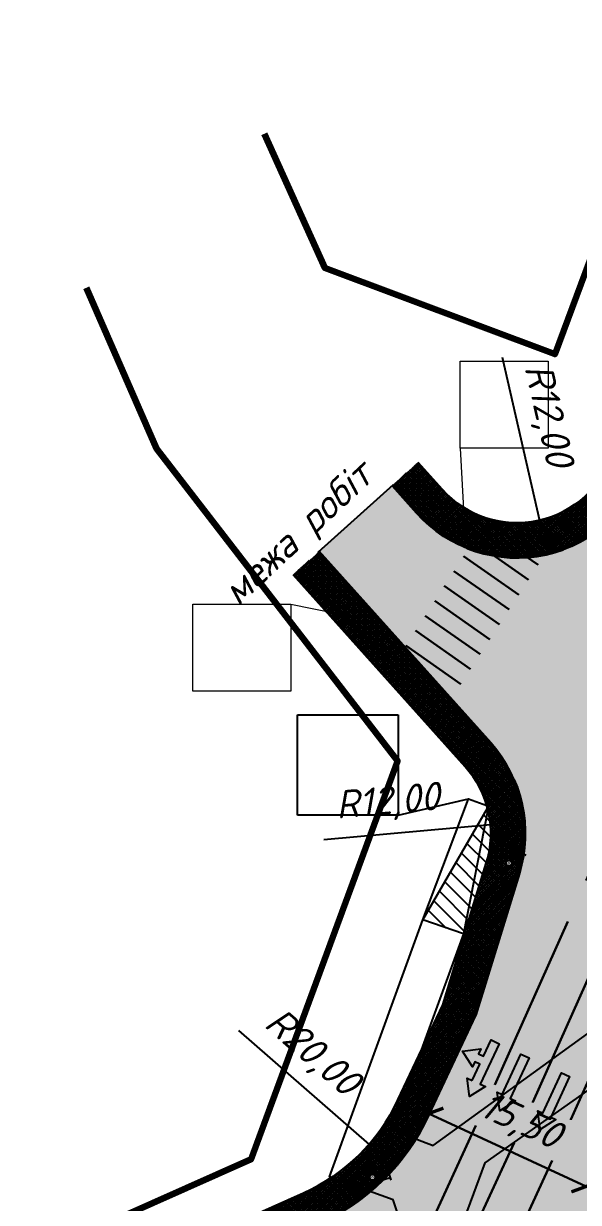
# Model space of a CAD drawing. Header units: metres. Extents: x 34785 to 38791, y 49888 to 55971.
# Drawn here: x 34887.8 to 34937.5, y 51437.3 to 51542.7 of the extents above; entities that cross this region are included whole.
import ezdxf

# ---------------------------------------------------------------- set-up
doc = ezdxf.new("R2010")
doc.units = ezdxf.units.M
doc.set_wipeout_variables(frame=1)
doc.linetypes.add('DASHED', pattern=[0.75, 0.5, -0.25])
doc.linetypes.add('Трубопроводы', pattern=[2, 1.6, -0.4])
for name, color, linetype in [('09_Граница работ', 5, 'Continuous'), ('12_Тротуар', 33, 'Continuous'), ('13_Знаки', 7, 'Continuous'), ('_3Борт_проезды', 7, 'Continuous'), ('_4Борт_тротуар', 7, 'Continuous'), ('____пр.часть', 7, 'Continuous'), ('____размеры', 7, 'Continuous'), ('____Троутары', 7, 'Continuous'), ('___тротуары', 7, 'Continuous'), ('__Освещение', 7, 'Continuous'), ('_РАЗМЕТКА', 7, 'Трубопроводы')]:
    doc.layers.add(name, color=color, linetype=linetype)
doc.layers.add('11_Разметка', color=7, linetype='DASHED', lineweight=30)
doc.layers.add('_ЗНАКИ', color=7, linetype='Continuous', lineweight=0)
doc.styles.add('ACAD', font='isocpeui.ttf', dxfattribs={"height": 2.5})
doc.styles.add('Bm431', font='bm431i.ttf')
doc.styles.get("Standard").update_dxf_attribs({"font": 'arial.ttf'})
doc.dimstyles.new('GENPLAN', dxfattribs={"dimtxt": 2.5, "dimasz": 2, "dimexe": 1.3, "dimexo": 1.5, "dimgap": 1.2, "dimtad": 1, "dimzin": 0, "dimtxsty": 'Standard', "dimblk1": 'OBLIQUE', "dimblk2": 'OBLIQUE', "dimsah": 1, "dimcen": -2, "dimaunit": 1, "dimadec": 3, "dimazin": 0, "dimtfac": 0.75, "dimtix": 1, "dimtmove": 0, "dimatfit": 3, "dimfxl": 1, "dimtvp": 1.2, "dimarcsym": 0})
picture_1 = doc.add_image_def('image2.gif', size_in_pixel=(600, 598))
picture_2 = doc.add_image_def('image5.gif', size_in_pixel=(532, 524))
picture_3 = doc.add_image_def('image9.png', size_in_pixel=(1200, 1062))
pattern_1 = [(135, (-116.755106436678, -312.4405318924619), (-0.6735192090801865, -0.6735192090801865), [])]
pattern_2 = [(45, (0, 0), (-0.1122532015133644, 0.1122532015133644), []), (135, (0, 0), (-0.1122532015133644, -0.1122532015133644), [])]

# ---------------------------------------------------------------- blocks, each defined once
blk = doc.blocks.new('блок')
at = {"color": 5, "linetype": 'Continuous'}
for p, q in [((35187.62339700857, 51625.3974191385), (35186.87737450856, 51625.3974191385)), ((35187.09372100857, 51625.39571369632), (35187.09372100857, 51624.8052961385)), ((35187.37720950857, 51625.39834821327), (35187.37720950857, 51624.8052961385)), ((35187.62339700857, 51625.3974191385), (35188.37687950856, 51625.3974191385)), ((35187.86958450857, 51625.39665174402), (35187.86958450857, 51624.78707663849)), ((35188.13815250857, 51625.39665174402), (35188.13815250857, 51624.7961861385))]:
    blk.add_line(p, q, dxfattribs=at)
for points in [[(35186.7105432247, 51625.17240654149), (35186.75613753038, 51625.85721414952)], [(35187.29460797047, 51625.43166757642), (35186.75613753038, 51625.85721414952)], [(35188.52637026227, 51622.62743692204), (35188.47545987415, 51621.94300399391)], [(35187.94030999055, 51622.37271890267), (35188.47545987415, 51621.94300399391)]]:
    blk.add_lwpolyline(points, dxfattribs=at)
for centre, radius, start, end in [((35187.23546525856, 51624.93132654334, 0.1), 0.189671018749069, 221.6415580309559, 318.3584419690441), ((35187.99971219188, 51624.91416870242, 0.1), 0.1818944932519912, 224.3238462181604, 319.561470587205)]:
    blk.add_arc(centre, radius, start, end, dxfattribs=at)
blk.add_wipeout([(35187.88439807256, 51623.84411248673), (35187.889137268794, 51623.87174591106), (35187.890962023834, 51623.899723337505), (35187.88985234529, 51623.92773823952), (35187.88582039102, 51623.95548367998), (35187.87891033597, 51623.98265567402), (35187.86919788813, 51624.00895651961), (35187.85678945913, 51624.03409805916), (35187.841820998314, 51624.05780483672), (35187.824456503266, 51624.07981711585), (35187.80488622302, 51624.09989372544), (35187.78332457368, 51624.117814701945), (35187.76000778917, 51624.13338369939), (35187.735191333064, 51624.14643014058), (35187.70914709966, 51624.15681108599), (35187.68216043501, 51624.164412799786), (35187.65452701068, 51624.16915199603), (35187.62654958424, 51624.17097675107), (35187.59853468223, 51624.16986707252), (35187.57078924177, 51624.165835118256), (35187.54361724773, 51624.158925063195), (35187.51731640214, 51624.14921261537), (35187.492174862586, 51624.13680418637), (35187.46846808503, 51624.12183572555), (35187.4464558059, 51624.1044712305), (35187.42637919631, 51624.084900950256), (35187.408458219805, 51624.06333930091), (35187.39288922236, 51624.0400225164), (35187.37984278116, 51624.0152060603), (35187.36946183576, 51623.98916182689), (35187.36186012196, 51623.96217516225), (35187.35712092572, 51623.934541737915), (35187.35529617068, 51623.90656431147), (35187.35640584923, 51623.87854940946), (35187.360437803494, 51623.850803969006), (35187.36734785855, 51623.823631974956), (35187.37706030638, 51623.797331129375), (35187.38946873538, 51623.77218958982), (35187.4044371962, 51623.74848281227), (35187.42180169125, 51623.726470533125), (35187.441371971494, 51623.70639392354), (35187.46293362084, 51623.68847294704), (35187.486250405345, 51623.67290394959), (35187.51106686145, 51623.6598575084), (35187.537111094854, 51623.649476563), (35187.5640977595, 51623.64187484919), (35187.591731183835, 51623.637135652956), (35187.61970861028, 51623.63531089791), (35187.64772351229, 51623.63642057646), (35187.675468952744, 51623.64045253073), (35187.70264094679, 51623.64736258578), (35187.728941792375, 51623.65707503362), (35187.75408333193, 51623.66948346261), (35187.77779010948, 51623.68445192343), (35187.79980238862, 51623.701816418485), (35187.819878998205, 51623.72138669872), (35187.83779997471, 51623.742948348074), (35187.85336897215, 51623.76626513258), (35187.86641541335, 51623.791081588686), (35187.87679635875, 51623.81712582209)], dxfattribs=at)
for p, q in [((35187.52196816464, 51624.13194650638), (35186.75613753038, 51625.85721414952)), ((35187.62339700857, 51624.1494056385), (35187.62339700857, 51625.3974191385)), ((35187.72304884415, 51623.67416621704), (35188.47545987415, 51621.94300399391))]:
    blk.add_line(p, q, dxfattribs=at)
at = {"color": 5, "linetype": 'Continuous', "const_width": 0.15}
blk.add_lwpolyline([(35187.59839700857, 51623.9034466385, 1), (35187.64839700857, 51623.9034466385, 1)], format="xyb", close=True, dxfattribs=at)
at = {"color": 5, "linetype": 'Continuous'}
blk.add_circle((35187.62339700857, 51623.9034466385), 0.25, dxfattribs=at)
blk = doc.blocks.new('*D55')
at = {"layer": '____Троутары', "color": 0, "lineweight": -2, "transparency": 16777216}
blk.add_line((34907.03050050056, 51452.66240508748), (34918.70800563165, 51442.46938706131), dxfattribs=at)
at = {"layer": '____Троутары', "color": 0, "transparency": 16777216}
blk.add_solid([(34919.03680462958, 51442.84607156982), (34918.37920663371, 51442.09270255279), (34920.96811268275, 51440.49659307369)], dxfattribs=at)
at = {"layer": 'Defpoints', "color": 0, "transparency": 16777216}
for p in [(34905.90073234211, 51453.6485529911), (34920.96811268275, 51440.49659307369)]:
    blk.add_point(p, dxfattribs=at)
at = {"layer": '____Троутары', "color": 0, "transparency": 16777216, "insert": (34913.5147141294, 51450.58638941419), "char_height": 2.5, "attachment_point": 5, "rotation": 318.88306143110515, "style": 'ACAD'}
blk.add_mtext('R20,00', dxfattribs=at)
blk = doc.blocks.new('_Oblique')
at = {"color": 0, "linetype": 'ByBlock', "lineweight": -2}
blk.add_line((-0.5, -0.5), (0.5, 0.5), dxfattribs=at)
blk = doc.blocks.new('*D58')
at = {"layer": '____Троутары', "color": 0, "lineweight": -2, "transparency": 16777216}
blk.add_line((34914.65198871792, 51469.74961505294), (34929.57489956008, 51471.07258833737), dxfattribs=at)
at = {"layer": '____Троутары', "color": 0, "transparency": 16777216}
blk.add_solid([(34929.53074581591, 51471.57063496859), (34929.61905330424, 51470.57454170614), (34932.56317934744, 51471.33751080235)], dxfattribs=at)
at = {"layer": 'Defpoints', "color": 0, "transparency": 16777216}
for p in [(34932.56317934744, 51471.33751080235), (34920.61006019797, 51470.27782094241)]:
    blk.add_point(p, dxfattribs=at)
at = {"layer": '____Троутары', "color": 0, "transparency": 16777216, "insert": (34920.38087402683, 51472.96809227129), "char_height": 2.5, "attachment_point": 5, "rotation": 5.066245597848128, "style": 'ACAD'}
blk.add_mtext('R12,00', dxfattribs=at)
blk = doc.blocks.new('*D59')
at = {"layer": '____Троутары', "color": 0, "lineweight": -2, "transparency": 16777216}
blk.add_line((34930.61714168667, 51512.88129625865), (34933.97301705049, 51498.28055563165), dxfattribs=at)
at = {"layer": '____Троутары', "color": 0, "transparency": 16777216}
blk.add_solid([(34934.46031136992, 51498.392556731), (34933.48572273106, 51498.16855453231), (34934.64502364657, 51495.35678971509)], dxfattribs=at)
at = {"layer": 'Defpoints', "color": 0, "transparency": 16777216}
for p in [(34931.95699726227, 51507.05185338127), (34934.64502364657, 51495.35678971509)]:
    blk.add_point(p, dxfattribs=at)
at = {"layer": '____Троутары', "color": 0, "transparency": 16777216, "insert": (34934.59046539543, 51507.6476148399), "char_height": 2.5, "attachment_point": 5, "rotation": 282.94421080365413, "style": 'ACAD'}
blk.add_mtext('R12,00', dxfattribs=at)
blk = doc.blocks.new('_ArchTick')
at = {"color": 0, "linetype": 'ByBlock', "const_width": 0.15}
blk.add_lwpolyline([(-0.5, -0.5), (0.5, 0.5)], dxfattribs=at)
blk = doc.blocks.new('*D90')
at = {"layer": '____размеры', "color": 0, "lineweight": -2, "transparency": 16777216}
for p, q in [((34924.64685209282, 51446.54045356767), (34924.58591745883, 51446.40835062075)), ((34938.76072786793, 51440.03019868892), (34938.69979323393, 51439.89809574201))]:
    blk.add_line(p, q, dxfattribs=at)
at = {"layer": '____размеры', "color": 0, "lineweight": 30, "transparency": 16777216}
blk.add_line((34924.04140672671, 51445.22788119606), (34938.15528250182, 51438.71762631732), dxfattribs=at)
at = {"layer": 'Defpoints', "color": 0, "transparency": 16777216}
for p in [(34924.01857047885, 51445.17837346227), (34938.13244625395, 51438.66811858352), (34938.15528250182, 51438.71762631732)]:
    blk.add_point(p, dxfattribs=at)
at = {"layer": '____размеры', "color": 0, "lineweight": 30, "transparency": 16777216, "xscale": 2, "yscale": 2, "zscale": 2}
for p, rotation in [((34924.04140672671, 51445.22788119606), 155.2377173302796), ((34938.15528250182, 51438.71762631732), 335.2377173302796)]:
    blk.add_blockref('_ArchTick', p, dxfattribs=dict(at, rotation=rotation))
at = {"layer": '____размеры', "color": 0, "transparency": 16777216, "insert": (34932.22925151942, 51444.42449794641), "char_height": 2.5, "attachment_point": 5, "rotation": 335.23771733027957, "style": 'ACAD'}
blk.add_mtext('15,50', dxfattribs=at)

msp = doc.modelspace()

# ---------------------------------------------------------------- hatches: boundary and pattern name
at = {"layer": '____пр.часть', "lineweight": 30, "true_color": 0x939598, "transparency": 33554585}
h = msp.add_hatch(color=252, dxfattribs=at)
h.dxf.hatch_style = 1
edge = h.paths.add_edge_path()
edge.add_line((34865.20353559087, 52292.88609320332), (34859.25979325775, 52306.26231047075))
edge.add_arc((34839.15524581457, 52297.32882446601), 22.00000000208382, 23.95804235668056, 110.8843533301907)
edge.add_line((34831.31262271902, 52317.88346537925), (34829.17835730525, 52317.06913642545))
edge.add_line((34829.17835730525, 52317.06913642545), (34847.19967536553, 52325.32487608253))
edge.add_line((34847.19967536553, 52325.32487608253), (34853.10912412591, 52323.43542530289))
edge.add_arc((34853.24907699096, 52324.02506612614), 0.6060223633498893, 256.6477686835266, 369.3563728514596)
edge.add_line((34853.84703697708, 52324.12359003129), (34852.11227572164, 52327.56954702493))
edge.add_line((34852.11227572164, 52327.56954702493), (34859.71819915083, 52331.08844854283))
edge.add_line((34859.71819915083, 52331.08844854283), (34875.60101923163, 52295.34462919525))
edge.add_arc((34829.90886595425, 52275.04125191639), 50.00000000050895, 13.471760098258414, 23.958042353012786, ccw=False)
edge.add_line((34878.53310908793, 52286.68955564388), (34882.5958917852, 52269.73002760486))
edge.add_arc((34931.22013491852, 52281.37833133223), 50.00000000012743, 193.4717600982177, 203.9580446149915)
edge.add_line((34885.52798244305, 52261.07495224965), (34919.12932940434, 52185.79010337964))
edge.add_arc((34964.78802049549, 52206.16861969675), 49.99999999443588, 204.0522976161979, 208.2254327748344)
edge.add_line((34920.73334016336, 52182.52152388612), (34940.91218986097, 52144.92820671847))
edge.add_arc((34852.80282919007, 52097.63401509378), 99.99999999633634, 23.84641091188422, 28.22543277477189, ccw=False)
edge.add_line((34944.26607785222, 52138.06264533811), (34995.18215829806, 52018.80134819804))
edge.add_line((34995.18215829806, 52018.80134819804), (34983.96507432395, 52013.84376527147))
edge.add_arc((34982.40834075521, 52012.71545371998), 1.92263006355351, 35.93438434031003, 215.9343843404373)
edge.add_line((34980.85160718647, 52011.58714216849), (34987.63392275335, 51996.24324819262))
edge.add_line((34987.63392275335, 51996.24324819262), (35050.52051672102, 51854.9460850476))
edge.add_arc((35114.47255885644, 51883.4089785531), 69.99999999997861, 203.9922308046698, 214.008065726439)
edge.add_arc((33874.54866854432, 51046.81576894091), 1425.760492905205, 33.13305738836232, 34.008065726158975, ccw=False)
edge.add_arc((35070.99770321073, 51827.75510943577), 2.999999999994702, 213.1330573880977, 315.0850823070435)
edge.add_arc((35051.87749037435, 51846.81862068347), 29.99999999998171, 315.0850823070042, 331.7294880062929)
edge.add_arc((35051.87749037434, 51846.81862068347), 29.9999999999997, 331.7294880062938, 342.5251705295843)
edge.add_line((35080.49295921522, 51837.81001685065), (35081.89770737298, 51842.27214304511))
edge.add_line((35081.89770737298, 51842.27214304511), (35089.97828397109, 51867.93977058784))
edge.add_arc((35078.53209643473, 51871.54321212095), 12.00000000000532, 342.5251705296938, 383.9922305312064)
edge.add_line((35089.49530368124, 51876.422565241), (35028.1658341986, 52014.22109461844))
edge.add_line((35028.1658341986, 52014.22109461844), (35012.99505158117, 52048.54231652449))
edge.add_arc((35011.43831801441, 52047.41400497025), 1.922630063549076, 35.93438444136359, 191.7455395545329)
edge.add_line((35009.55594528091, 52047.02262375783), (34998.37762240422, 52042.09537246587))
edge.add_line((34998.37762240422, 52042.09537246587), (34952.43160893521, 52141.85090131257))
edge.add_arc((35043.8948575989, 52182.27953155794), 99.99999999815819, 199.6546555027742, 203.84641091207, ccw=False)
edge.add_line((34949.72115452388, 52148.64452525841), (34935.33290268527, 52188.92978473957))
edge.add_arc((34841.15919960714, 52155.29477843885), 100.0000000014858, 19.65465550281937, 23.95804461495635)
edge.add_line((34932.54350455923, 52195.90153660446), (34900.60639547826, 52267.7750534126))
edge.add_arc((34854.9142430006, 52247.47167432875), 50.00000000264298, 23.9580446152981, 34.44432911087208)
edge.add_line((34896.14805013508, 52275.75193510301), (34886.86924680437, 52289.28081979142))
edge.add_arc((34928.10305393603, 52317.5610805641), 49.99999999942184, 203.9580423256934, 214.4443291112097, ccw=False)
edge.add_line((34882.41090064996, 52297.25770330748), (34866.22096812899, 52333.69267021396))
edge.add_line((34866.22096812899, 52333.69267021396), (34873.87496766529, 52337.11135520889))
edge.add_line((34873.87496766529, 52337.11135520889), (34875.01656170307, 52334.14050649679))
edge.add_line((34875.01656170307, 52334.14050649679), (34875.80345046972, 52333.90852950644))
edge.add_line((34875.80345046972, 52333.90852950644), (34879.56431939234, 52339.76104772232))
edge.add_line((34879.56431939234, 52339.76104772232), (34898.71407585727, 52348.4192183496))
edge.add_line((34898.71407585727, 52348.4192183496), (34899.04437794968, 52348.55765459332))
edge.add_arc((34908.70794166086, 52325.50086521579), 24.99999999999717, 112.7395369926106, 203.9580423249062)
edge.add_line((34885.86186501742, 52315.34917658768), (34890.61416588088, 52304.65426328444))
edge.add_arc((34981.99847245464, 52345.26101779692), 100.000000000017, 203.9580423249066, 212.25687180621)
edge.add_line((34897.43209083255, 52291.88942329807), (34905.59042250185, 52280.54874514828))
edge.add_arc((34855.69751587098, 52246.32962961248), 60.50000000106817, 24.97545031651191, 34.444329111041384, ccw=False)
edge.add_arc((34921.42324506868, 52276.94694152186), 12.00718108453288, 204.989203248499, 292.4107510364524)
edge.add_line((34926.00090904143, 52265.84660863725), (34928.78074524801, 52267.07964204389))
edge.add_line((34928.78074524801, 52267.07964204389), (34931.61900560818, 52260.68087052815))
edge.add_arc((34937.74679373857, 52246.98946846512), 15.0001425934076, 114.1116039222171, 203.9578189039413)
edge.add_line((34924.0389936929, 52240.89845083827), (34927.75126421268, 52232.5440961306))
edge.add_line((34927.75126421268, 52232.5440961306), (34942.13885657907, 52200.16524621176))
edge.add_line((34942.13885657907, 52200.16524621176), (34942.95294562927, 52198.28644357422))
edge.add_arc((34989.01346419009, 52217.73968571639), 49.99999999934321, 202.896323701567, 212.7730636486073)
edge.add_line((34946.97240505047, 52190.67403689076), (34952.82039001838, 52181.59036468813))
edge.add_line((34952.82039001838, 52181.59036468813), (34963.96406113212, 52150.38951503488))
edge.add_line((34963.96406113212, 52150.38951503488), (34970.13322556006, 52136.43277653799))
edge.add_arc((35015.86484989333, 52156.64709166129), 50.00000000063348, 203.8464109120575, 215.8382585403488)
edge.add_line((34975.33119789135, 52127.37213554781), (34996.99936664968, 52097.37072380996))
edge.add_line((34996.99936664968, 52097.37072380996), (35014.40178265705, 52061.32953561925))
edge.add_arc((35025.20802407587, 52066.54730778734), 12.00000000000161, 205.7734811012697, 258.4413808008578)
edge.add_line((35022.80357940865, 52054.79066516105), (35042.56690384822, 52050.74871019433))
edge.add_line((35042.56690384822, 52050.74871019433), (35040.14788847225, 52043.58819557678))
edge.add_line((35040.14788847225, 52043.58819557678), (35021.08574596667, 52047.48674623871))
edge.add_line((35021.08574596667, 52047.48674623871), (35035.68639670706, 52015.75824591468))
edge.add_arc((35048.3961563279, 52006.88626697085), 15.49999999997519, 118.11973862163279, 145.0832413393292, ccw=False)
edge.add_line((35041.09076221157, 52020.55671746835), (35045.38518436036, 52014.29801762845))
edge.add_arc((35048.39615632792, 52006.88626697084), 8.000000000001508, 112.109105051214, 203.9922305312364)
edge.add_line((35041.08735149692, 52003.6333648908), (35059.68847906718, 51961.839296793))
edge.add_arc((35082.52849416411, 51972.00461579309), 25.00000000003511, 203.9922305311528, 272.8874259731611)
edge.add_line((35083.78783820759, 51947.03635488886), (35108.04093299856, 51948.25962753001))
edge.add_arc((35106.78158895505, 51973.2278884342), 24.99999999999408, 272.8874259732161, 338.9886212787381)
edge.add_line((35130.11931989485, 51964.2640547353), (35120.43819268117, 51938.36829851675))
edge.add_arc((35117.6309838189, 51939.42639983686), 3.000000000005581, 339.3474246797032, 467.7952733051588)
edge.add_arc((35106.78158897184, 51973.22788843526), 32.50000000020417, 272.8874259435289, 287.79527327662646, ccw=False)
edge.add_line((35108.41873621158, 51940.76914925875), (35084.16564142064, 51939.54587661759))
edge.add_arc((35082.52849416404, 51972.00461579322), 32.50000000016637, 252.1819156358801, 272.8874259732905, ccw=False)
edge.add_arc((35071.97163865181, 51939.15948218555), 1.999999999997412, 72.1819156355504, 203.992230531644)
edge.add_line((35070.14443744408, 51938.34625666554), (35095.28207057231, 51881.86559726403))
edge.add_arc((35097.10927178003, 51882.67882278514), 2.000000000420532, 203.9922305603782, 339.0161227419069)
edge.add_line((35098.97663424534, 51881.96261232386), (35106.24511537402, 51900.91359055485))
edge.add_line((35106.24511537402, 51900.91359055485), (35116.17176803129, 51897.10885894362))
edge.add_line((35116.17176803129, 51897.10885894362), (35104.47343458391, 51865.38245218099))
edge.add_arc((35118.54719116172, 51860.19310002599), 15.00000000000292, 159.7597860346364, 293.9872163681083)
edge.add_line((35124.6451832505, 51846.4885572578), (35129.53587978708, 51835.54536474275))
edge.add_line((35129.53587978708, 51835.54536474275), (35120.00246353014, 51831.28472089449))
edge.add_arc((35127.15054841003, 51817.9970567016), 15.08831127572543, 118.2779826596066, 191.4009202035237)
edge.add_line((35112.35995969235, 51815.01450367819), (35113.67777851903, 51808.54433714038))
edge.add_arc((35211.66596078862, 51828.50219612755), 99.99999999925708, 191.5123172041148, 199.3512800589824)
edge.add_line((35117.31548466011, 51795.36629936627), (35134.72949659745, 51745.78199719932))
edge.add_line((35134.72949659745, 51745.78199719932), (35126.71713907251, 51742.78777439199))
edge.add_line((35126.71713907251, 51742.78777439199), (35108.56687066489, 51787.08481418426))
edge.add_arc((35211.51067320452, 51829.26461999878), 111.2499999994185, 191.5123172041463, 202.2806900602556, ccw=False)
edge.add_line((35102.49882042937, 51807.06150187545), (35101.62527385769, 51811.35040083706))
edge.add_arc((35093.78621927607, 51809.75377211807), 7.999999999996456, 11.51231720413747, 109.0676693542744)
edge.add_arc((35095.61524589399, 51808.35581255864), 9.999999999492891, 116.3753876000319, 219.6441749130603)
edge.add_line((35087.91503028041, 51801.97563391738), (35092.7831450376, 51796.10032300353))
edge.add_line((35092.7831450376, 51796.10032300353), (35100.77185923037, 51786.45877139158))
edge.add_arc((35023.76970314026, 51722.65698491676), 99.99999999951893, 28.639940108702092, 39.64417495720829, ccw=False)
edge.add_line((35111.53461039503, 51770.58736207432), (35126.71813366367, 51742.78494134453))
edge.add_line((35126.71813366367, 51742.78494134453), (35118.37074506356, 51739.66217807903))
edge.add_arc((34825.22513352006, 51612.69474206294), 319.4606069231589, 23.41843563323757, 28.88118658897568)
edge.add_arc((35023.76970313999, 51722.65698491655), 92.49999999986528, 28.6399401087558, 39.64417495721095)
edge.add_line((35094.99669752358, 51781.67363740595), (35087.00798333072, 51791.31518901802))
edge.add_line((35087.00798333072, 51791.31518901802), (35083.2951222146, 51795.79622829609))
edge.add_line((35083.2951222146, 51795.79622829609), (35080.89413105045, 51798.69397625282))
edge.add_arc((35078.58406636772, 51796.77992265858), 2.999999999998984, 39.64417495694915, 162.5251705296729)
edge.add_line((35075.72251948364, 51797.68078304185), (35067.50567285024, 51771.58029919626))
edge.add_line((35067.50567285024, 51771.58029919626), (35060.34125012236, 51748.82279768569))
edge.add_arc((34918.2177548793, 51793.5655300551), 148.9999999999573, 334.94367707997714, 342.52517052968847, ccw=False)
edge.add_line((35053.19564899777, 51730.46269256478), (34992.72047792523, 51601.10541542048))
edge.add_line((34992.72047792523, 51601.10541542048), (34992.19430351963, 51599.97992065619))
edge.add_arc((34994.37219999536, 51599.57173670625), 2.215817500598614, 169.3847068913173, 348.6115046509646)
edge.add_line((34996.5443899179, 51599.13420026629), (34996.61581312522, 51599.28432682306))
edge.add_line((34996.61581312522, 51599.28432682306), (35020.62194865576, 51588.06133894595))
edge.add_line((35020.62194865576, 51588.06133894595), (35005.15593906092, 51553.73243798801))
edge.add_line((35005.15593906092, 51553.73243798801), (34996.25210472043, 51524.83980512013))
edge.add_line((34996.25210472043, 51524.83980512013), (34971.60636746709, 51470.13525654108))
edge.add_arc((34989.84121699324, 51461.92001078976), 19.99999999989273, 155.7472704870796, 293.7821618814421)
edge.add_line((34997.90642536993, 51443.61830557313), (34998.052205429, 51443.67421761093))
edge.add_line((34998.052205429, 51443.67421761093), (34987.26902896625, 51433.03430760046))
edge.add_arc((34989.84121699345, 51461.92001078997), 28.99999999999465, 196.6710331135511, 264.9113986427029, ccw=False)
edge.add_arc((34961.10218741599, 51453.31372361456), 0.999999999996542, 16.67103311273592, 155.3397166634001)
edge.add_line((34960.19338979694, 51453.73096082237), (34937.62977754119, 51404.75548430749))
edge.add_arc((34938.53781517858, 51404.33659571961), 0.9999999999938539, 155.2355607338906, 311.7990617482831)
edge.add_arc((35011.83560937824, 51322.35851246693), 108.9680533990452, 113.94768087931041, 131.8003725025143, ccw=False)
edge.add_line((34967.60522828739, 51421.94621276237), (34987.59774172016, 51431.12953009247))
edge.add_arc((34987.18033282737, 51432.03824886978), 1.000000000009133, 294.6711078049277, 444.9113986423704)
edge.add_line((34987.26902896625, 51433.03430760046), (34998.062966806, 51443.68094796744))
edge.add_line((34998.062966806, 51443.68094796744), (35153.85278973184, 51513.1098385079))
edge.add_arc((35103.09575115455, 51611.08557840477), 110.3427504346177, 297.3867410559023, 301.6509743725986)
edge.add_line((35160.99738724544, 51517.15516207719), (35168.25574098892, 51501.11939543553))
edge.add_line((35168.25574098892, 51501.11939543553), (35004.2621359363, 51428.77836366851))
edge.add_line((35004.2621359363, 51428.77836366851), (34994.72365629957, 51424.49867791263))
edge.add_line((34994.72365629957, 51424.49867791263), (34983.04278478731, 51419.13321197708))
edge.add_line((34983.04278478731, 51419.13321197708), (34971.36191327504, 51413.76774604154))
edge.add_arc((35011.8550440599, 51322.3330351314), 99.99999999989997, 113.8868226094358, 129.690781888804)
edge.add_arc((35011.85504406018, 51322.33303513111), 100.000000000301, 129.6907818888194, 145.4947411681206)
edge.add_arc((34936.86429202731, 51373.88288585451), 8.999999999968647, 145.4947411674176, 249.4181190284741)
edge.add_line((34933.70038149741, 51365.45734906696), (34931.52828735198, 51356.41842854526))
edge.add_arc((34927.30973994926, 51345.1843795057), 12.00000000050585, 69.41811887890246, 158.5665483267016)
edge.add_line((34916.13962842651, 51349.56942324339), (34914.68605027227, 51345.86776184644))
edge.add_line((34914.68605027227, 51345.86776184644), (34883.759532932, 51357.99605875822))
edge.add_arc((34875.32196223628, 51361.12773574585), 8.999999999998565, 339.6371585719534, 473.6264614779935)
edge.add_line((34871.7150124117, 51369.37333535794), (34875.00668253075, 51380.63666275928))
edge.add_arc((34869.48786856852, 51391.90714989628), 12.54915088183406, 296.0895827336478, 471.6077570399054)
edge.add_line((34864.86663838619, 51403.57442976166), (34880.60931364442, 51410.59557539796))
edge.add_arc((34868.42971185636, 51391.43820689356), 22.70126577371668, -9.880600478945325, 57.55319032455537, ccw=False)
edge.add_line((34890.79426070573, 51387.54277078275), (34897.65162024841, 51390.54244966011))
edge.add_arc((34896.44930367366, 51393.29098287833), 2.999999999595928, 293.6264607842426, 334.943677082796)
edge.add_line((34899.16697939386, 51392.0204559493), (34913.90218601873, 51423.53927885374))
edge.add_arc((34912.9962941116, 51423.96278782989), 1.000000000136835, 334.9436771023417, 474.0543755317656)
edge.add_line((34912.58869066784, 51424.8759468702), (34880.60373634741, 51410.59894045012))
edge.add_line((34880.60373634741, 51410.59894045012), (34864.86489525129, 51403.57767937508))
edge.add_line((34864.86489525129, 51403.57767937508), (34861.37504790772, 51411.87179671002))
edge.add_line((34861.37504790772, 51411.87179671002), (34914.05280132994, 51435.38537223814))
edge.add_arc((34905.90073234213, 51453.64855299119), 20.00000000001319, 294.0543758882395, 334.943677079757)
edge.add_line((34924.01857047882, 51445.17837346221), (34928.17701663895, 51454.07335073776))
edge.add_line((34928.17701663895, 51454.07335073776), (34932.07883428669, 51466.74692574392))
edge.add_arc((34920.61006019799, 51470.27782094241), 12.00000000001247, 342.8879540222841, 401.8868257520986)
edge.add_line((34929.5436412056, 51478.28975768585), (34914.1576598407, 51495.44564836576))
edge.add_line((34914.1576598407, 51495.44564836576), (34920.85784600362, 51501.45460097049))
edge.add_line((34920.85784600362, 51501.45460097049), (34923.02341607715, 51499.03991683586))
edge.add_arc((34931.95699726222, 51507.05185338169), 12.0000000001928, 221.8868244839728, 342.8519532772657)
edge.add_line((34943.4235505145, 51503.5137526882), (34980.31100148651, 51592.27055126877))
edge.add_line((34980.31100148651, 51592.27055126877), (34984.40826950189, 51601.03466759623))
edge.add_line((34984.40826950189, 51601.03466759623), (35046.40145969651, 51733.63900988815))
edge.add_arc((34918.21775487928, 51793.56553005512), 141.4999999999761, 334.9436770799879, 354.3647269509896)
edge.add_arc((35044.10639762552, 51781.1437899532), 15.00000000135819, 354.36472695982, 473.7504802303828)
edge.add_line((35038.06508220067, 51794.87341150581), (35029.65075805745, 51791.25841916238))
edge.add_line((35029.65075805745, 51791.25841916238), (35024.55141723272, 51802.8661192736))
edge.add_line((35024.55141723272, 51802.8661192736), (35032.9245661675, 51806.55585725261))
edge.add_line((35032.9245661675, 51806.55585725261), (35044.99618282495, 51811.86761647824))
edge.add_arc((35038.95486739848, 51825.59723802867), 15.00000000000559, 293.7504802393881, 383.9922308043767)
edge.add_line((35052.65887642754, 51831.69642949407), (34980.77803756872, 51993.20237176941))
edge.add_line((34980.77803756872, 51993.20237176941), (34974.01885694022, 52008.49392668232))
edge.add_arc((34966.70179704533, 52005.25963626641), 7.999999999992878, 23.84641088248959, 114.3369128019036)
edge.add_line((34963.40498548805, 52012.54874002173), (34962.10871655, 52011.96244648555))
edge.add_line((34962.10871655, 52011.96244648555), (34957.94561107548, 52018.31096702128))
edge.add_arc((34951.76408940543, 52031.97803656246), 15.0000000000226, 294.3369128024629, 375.4622175682611)
edge.add_line((34966.22118642702, 52035.97707966165), (34947.65065732868, 52103.11212528602))
edge.add_arc((34899.4603339223, 52089.7819816217), 50.00000000123435, 15.46221756831385, 23.8464109118811)
edge.add_line((34945.19195825617, 52109.99629674511), (34944.26799641343, 52112.08661123923))
edge.add_arc((34925.97534668032, 52104.00088519001), 20.00000000003148, 23.84641091204223, 36.98617564188718)
edge.add_line((34941.95096054172, 52116.03333139819), (34935.45978247769, 52124.65174135924))
edge.add_arc((34951.43539633882, 52136.68418756739), 19.99999999979481, 203.8464109120006, 216.9861756422679, ccw=False)
edge.add_line((34933.14274660592, 52128.59846151828), (34931.46122303906, 52132.40263710367))
edge.add_arc((34852.80282918578, 52097.63401509161), 86.00000000114011, 23.84641091202671, 28.22543277470265)
edge.add_line((34928.57687936658, 52138.30701989079), (34914.3341107258, 52164.84138269551))
edge.add_arc((34931.95598286067, 52174.30022102079), 20.00000000003665, 197.1217338557959, 208.2254327746913, ccw=False)
edge.add_line((34912.84235469061, 52168.41216377091), (34907.83615628329, 52184.66312921551))
edge.add_arc((34888.72252811258, 52178.77507196544), 20.00000000070677, 17.12173385579371, 23.95804461479517)
edge.add_line((34906.9993891034, 52186.89642359867), (34887.30682403668, 52231.21395724671))
edge.add_arc((34876.34070744336, 52226.3411462689), 11.99999999849726, 23.95804460774474, 114.7529384581297)
edge.add_line((34871.31623170229, 52237.23860668367), (34866.78661245568, 52235.15014192702))
edge.add_line((34866.78661245568, 52235.15014192702), (34864.12214733654, 52244.37723418872))
edge.add_line((34864.12214733654, 52244.37723418872), (34867.52111820505, 52245.92586316689))
edge.add_arc((34862.5457870289, 52256.84584850056), 11.99999999999713, 294.4948173690126, 373.4717600981755)
edge.add_line((34874.21560538086, 52259.64144139511), (34868.54649177126, 52283.30637707643))
edge.add_arc((34819.92224863571, 52271.65807334831), 50.00000000247597, 13.47176009846461, 23.95804235110739)
edge.add_line((34865.61440191556, 52291.96145062644), (34865.20353559087, 52292.88609320332))
at = {"layer": '____Троутары', "transparency": 33554559}
h = msp.add_hatch(dxfattribs=at)
h.set_pattern_fill('ANSI37', color=1, scale=0.05)
h.set_pattern_definition(pattern_2)
h.paths.add_polyline_path([(35046.40145969651, 51733.63900988813, 0.08494373827760394), (35059.0339046723, 51779.6708563467, 0.5737822392644188), (35038.06508220067, 51794.87341150581), (35029.65075805745, 51791.25841916238), (35030.83496567723, 51788.50203524259), (35039.26201198855, 51792.12249332986, -0.5741252514891532), (35056.04840326326, 51779.96544306843, -0.08494373827762998), (35043.683783976, 51734.90953681746), (34981.69059378138, 51602.30519452556), (34977.59332576599, 51593.54107819806), (34940.55691220145, 51504.39827786147, -0.5829788791452595), (34925.25681137345, 51501.04290097221), (34923.0912412999, 51503.45758510686), (34920.85784600362, 51501.45460097049), (34923.02341607715, 51499.03991683586, 0.5829788791452079), (34943.4235505145, 51503.5137526882), (34980.31100148649, 51592.27055126873), (34984.40826950189, 51601.03466759623)])
h = msp.add_hatch(dxfattribs=at)
h.set_pattern_fill('ANSI37', color=1, scale=0.05)
h.set_pattern_definition(pattern_2)
h.paths.add_polyline_path([(34914.1576598407, 51495.44564836576), (34911.92426458881, 51493.4426641799), (34927.3102459537, 51476.2867735, -0.2632727641971063), (34929.21164076452, 51467.62964954355), (34925.37111784676, 51455.15516722391), (34921.30089475834, 51446.4489003916, -0.1803306920763739), (34912.82999098177, 51438.12484935109), (34860.15140887736, 51414.61090392715), (34861.37421922553, 51411.8714268142), (34914.05280132994, 51435.38537223814, 0.1803306920763737), (34924.01857047885, 51445.17837346227), (34928.17701663895, 51454.07335073776), (34932.07883428669, 51466.74692574392, 0.2632727641971063), (34929.5436412056, 51478.28975768585)])
at = {"layer": '_РАЗМЕТКА', "lineweight": 30}
h = msp.add_hatch(dxfattribs=at)
h.set_pattern_fill('ANSI31', scale=0.5, angle=100)
h.set_pattern_definition([(145, (0, 0), (-0.9105525927072857, -1.300403870308774), [])])
edge = h.paths.add_edge_path()
edge.add_arc((34931.95699780345, 51507.05186056154), 12.00000689989714, 249.0736262508743, 282.305974469323, ccw=False)
edge.add_line((34927.67097953088, 51495.843372128), (34921.85065052315, 51486.8677030258))
edge.add_line((34921.85065052315, 51486.8677030258), (34926.00135060016, 51482.2395317654))
edge.add_line((34926.00135060016, 51482.2395317654), (34934.51458646273, 51495.32757355347))

# ---------------------------------------------------------------- linework, layer by layer
at = {"layer": '09_Граница работ'}
msp.add_lwpolyline([(34920.85784600362, 51501.45460097049), (34914.15765999879, 51495.44564818949)], dxfattribs=at)
at = {"layer": '09_Граница работ', "flags": 128}
msp.add_lwpolyline([(34914.1576598407, 51495.44564836576), (34920.85784600362, 51501.45460097049)], dxfattribs=at)
at = {"layer": '12_Тротуар', "color": 33, "lineweight": 25, "flags": 128}
msp.add_lwpolyline([(34927.1678221867, 51461.31235628254), (34920.78797911467, 51443.7652924901), (34924.45045433459, 51442.38279857779), (34952.79772435823, 51462.89771070232)], dxfattribs=at)
msp.add_lwpolyline([(34927.1678221867, 51461.31235628254), (34920.78797911467, 51443.7652924901), (34924.45045433459, 51442.38279857779), (34952.79772435823, 51462.89771070232)], dxfattribs=at)
at = {"layer": '13_Знаки'}
msp.add_lwpolyline([(34921.31321411087, 51471.92404926887), (34927.61086560622, 51473.37794165422)], dxfattribs=at)
at = {"layer": '_3Борт_проезды', "color": 7, "lineweight": 60, "flags": 128}
msp.add_lwpolyline([(34920.85784600362, 51501.45460097049), (34923.02341607715, 51499.03991683586, 0.5829788791451479), (34943.4235505145, 51503.5137526882), (34980.31100148649, 51592.27055126873), (34984.40826950189, 51601.03466759623), (35046.40145969631, 51733.63900988771, 0.08494373827825642), (35059.0339046723, 51779.67085634669, 0.5737822392646056), (35038.06508220067, 51794.87341150581), (35029.65075805745, 51791.25841916238)], format="xyb", dxfattribs=at)
at = {"layer": '_3Борт_проезды', "color": 7, "lineweight": 60}
msp.add_lwpolyline([(34861.37421922553, 51411.8714268142), (34914.05280132999, 51435.38537223816, 0.1803306920747779), (34924.01857047885, 51445.17837346227), (34928.17701663895, 51454.07335073776), (34932.07883428669, 51466.74692574392, 0.2632727641971758), (34929.5436412056, 51478.28975768585), (34914.1576598407, 51495.44564836576)], format="xyb", dxfattribs=at)
at = {"layer": '_4Борт_тротуар', "color": 7, "lineweight": 30, "flags": 128}
msp.add_lwpolyline([(35030.83496567723, 51788.50203524259), (35039.27334528596, 51792.12748719572, -0.5737822392646056), (35056.04840326325, 51779.96544306833, -0.08494373827825642), (35043.68378397379, 51734.90953681272), (34981.69059378138, 51602.30519452556), (34977.59332576599, 51593.54107819806), (34940.55691220145, 51504.39827786147, -0.5829788791456517), (34925.25681137344, 51501.04290097222), (34923.0912412999, 51503.45758510686)], format="xyb", dxfattribs=at)
at = {"layer": '_4Борт_тротуар', "color": 7, "lineweight": 30}
msp.add_lwpolyline([(34860.15140887736, 51414.61090392715), (34912.82999098182, 51438.12484935111, 0.1803306920747779), (34921.30089475832, 51446.44890039156), (34925.30982311678, 51454.95607453738), (34929.21164076452, 51467.62964954354, 0.2632727641970808), (34927.3102459537, 51476.2867735), (34911.92426458881, 51493.4426641799)], format="xyb", dxfattribs=at)
at = {"layer": '___тротуары', "color": 246, "lineweight": 90, "true_color": 0x670f29, "flags": 128}
for points in [[(34963.98172272654, 51751.78840844048), (35036.07550318213, 51784.05201493666), (34935.35486887745, 51513.16097050501), (34914.7755406628, 51520.82773085155), (34909.34557928622, 51532.84776070775)], [(34893.36682032963, 51519.07924950046), (34899.65884482575, 51504.72796356086), (34921.24613951196, 51476.79247394141), (34908.13425228244, 51441.13673321511), (34784.69728577358, 51386.21333015637)]]:
    msp.add_lwpolyline(points, dxfattribs=at)
at = {"layer": '_ЗНАКИ', "flags": 128}
for points in [[(34926.85961051156, 51504.74699391273), (34927.33415685278, 51495.99949023364)], [(34911.72100346139, 51490.79511181478), (34919.79912299549, 51489.15522574903)]]:
    msp.add_lwpolyline(points, dxfattribs=at)
at = {"layer": '_РАЗМЕТКА', "linetype": 'Continuous'}
msp.add_lwpolyline([(34927.94677319199, 51448.18988941437), (34928.62438755431, 51449.63931646531), (34928.17144160089, 51449.85107095353), (34927.95968711267, 51449.3981250001), (34927.0725965219, 51450.80634028328), (34928.72200327028, 51451.02873043241), (34928.51024878205, 51450.57578447899), (34928.96319473546, 51450.36402999077), (34929.64080909778, 51451.81345704171), (34930.36552262325, 51451.47464986055), (34928.67148671747, 51447.8510822332), (34929.12443267088, 51447.63932774498), (34927.7162173877, 51446.75223715421), (34927.49382723858, 51448.40164390259)], close=True, dxfattribs=at)
for points in [[(34932.30742990596, 51450.55841638079), (34932.30742990596, 51450.55841638079), (34933.03386001589, 51450.22330551048), (34931.35830566435, 51446.59115496087), (34931.81232448304, 51446.38171066693), (34930.40864658634, 51445.48745770366), (34930.17785673572, 51447.13571012512), (34930.63187555442, 51446.92626583118), (34932.30742990596, 51450.55841638079)], [(34935.94049425928, 51448.8902132411), (34935.94049425928, 51448.8902132411), (34936.66692436921, 51448.5551023708), (34934.99137001767, 51444.92295182119), (34935.44538883636, 51444.71350752725), (34934.04171093967, 51443.81925456398), (34933.81092108904, 51445.46750698543), (34934.26493990774, 51445.25806269149), (34935.94049425928, 51448.8902132411)]]:
    msp.add_lwpolyline(points, dxfattribs=at)

# ---------------------------------------------------------------- texts
at = {"layer": '09_Граница работ', "insert": (34905.27894660863, 51492.35864066522), "char_height": 2.5, "attachment_point": 1, "rotation": 43.17908951771112, "style": 'Bm431'}
msp.add_mtext_dynamic_manual_height_columns('{\\fISOCPEUR|b0|i1|c204|p34;межа робіт}', width=38.01026281883242, gutter_width=10, heights=[0], dxfattribs=at)

# ---------------------------------------------------------------- dimensions: what is measured, and where the dimension line sits
at = {"layer": '____размеры', "color": 7}
dim = msp.add_aligned_dim(p1=(34924.01857047885, 51445.17837346227), p2=(34938.13244625396, 51438.66811858353), distance=0.054520729275061124, text='15,50', dimstyle='GENPLAN', override={"dimtxsty": 'ACAD', "dimblk1": 'ArchTick', "dimblk2": 'ArchTick', "dimlwd": 30}, dxfattribs=at)
dim.commit()
dim.dimension.update_dxf_attribs({"geometry": '*D90', "text_midpoint": (34932.22925151942, 51444.42449794641)})
at = {"layer": '____Троутары'}
dim = msp.add_radius_dim(center=(34931.95699726227, 51507.05185338127), mpoint=(34934.64502364657, 51495.35678971509), dimstyle='GENPLAN', override={"dimasz": 3, "dimtxsty": 'ACAD'}, dxfattribs=at)
dim.commit()
dim.dimension.update_dxf_attribs({"geometry": '*D59', "text_midpoint": (34931.95907607054, 51507.04280890343), "dimtype": 164})

# ---------------------------------------------------------------- pictures from other files: only their frames are drawn
at = {"layer": '13_Знаки'}
image = msp.add_image(picture_1, insert=(34912.31321646068, 51471.9175456806), size_in_units=(8.999999999999996, 8.969999999999997), rotation=0.04140313239304077, dxfattribs=at)
image.dxf.flags = 7
at = {"layer": '_ЗНАКИ'}
image = msp.add_image(picture_2, insert=(34926.85961051156, 51504.74699391273), size_in_units=(7.89807613741522, 7.7793080751984505), dxfattribs=at)
image.dxf.flags = 7
image = msp.add_image(picture_3, insert=(34902.93082484535, 51483.01580373957), size_in_units=(8.790178616047116, 7.779308075201698), dxfattribs=at)
image.dxf.flags = 7

# ---------------------------------------------------------------- next in the draw order: block references
at = {"layer": '__Освещение', "color": 5, "linetype": 'Continuous', "lineweight": 15}
for p, rotation in [((-24842.20868403809, 33292.59320035807), 321.1916236387508), ((-24899.77706511976, 69464.73357493858), 287.5098003628062)]:
    msp.add_blockref('блок', p, dxfattribs=dict(at, rotation=rotation))

# ---------------------------------------------------------------- next in the draw order: hatches: boundary and pattern name
at = {"layer": '12_Тротуар', "lineweight": 25}
h = msp.add_hatch(dxfattribs=at)
h.set_pattern_fill('ANSI31', color=33, scale=0.3, angle=90)
h.set_pattern_definition(pattern_1)
h.paths.add_polyline_path([(34923.51427088272, 51462.55144226681), (34927.1678221867, 51461.31235628254), (34927.70482404294, 51462.73532682899), (34929.21164076452, 51467.62964954355, 0.1393057748640263), (34929.31903339372, 51472.54801606101)])
h = msp.add_hatch(dxfattribs=at)
h.set_pattern_fill('ANSI31', color=33, scale=0.3, angle=90)
h.set_pattern_definition(pattern_1)
h.paths.add_polyline_path([(34923.51427088272, 51462.55144226681), (34927.1678221867, 51461.31235628254), (34927.70482404294, 51462.73532682899), (34929.21164076452, 51467.62964954355, 0.1393057748640263), (34929.31903339372, 51472.54801606101)])

# ---------------------------------------------------------------- next in the draw order: linework, layer by layer
at = {"layer": '11_Разметка', "color": 7, "linetype": 'Трубопроводы', "lineweight": 30, "ltscale": 10}
for points in [[(34891.47787825346, 51355.43169547817), (34933.38016272649, 51446.26326151022), (34953.7727877166, 51491.79002764774), (34974.1736656662, 51537.44354150967), (34994.57494395095, 51583.08550003196), (35000.91757518087, 51597.27323164405)], [(34894.88301083584, 51353.86084472255), (34936.79401248303, 51444.71130696969), (34957.1951443941, 51490.25706490456), (34977.59737847002, 51535.91360993047), (34997.99850132579, 51581.555220678), (35004.31515598776, 51595.6848457019)], [(34888.07274567107, 51357.00254623379), (34929.96631296995, 51447.81521605075), (34950.35043103911, 51493.32299039093), (34950.35043103911, 51493.32299039093)]]:
    msp.add_lwpolyline(points, dxfattribs=at)
at = {"layer": '12_Тротуар', "color": 33, "lineweight": 25, "flags": 128}
for points in [[(34927.70482404296, 51462.73532682902), (34927.1678221867, 51461.31235628254), (34923.51427088272, 51462.55144226681), (34927.61086560622, 51473.37794165422), (34929.2574709282, 51472.77227231765)], [(34927.70482404296, 51462.73532682902), (34927.1678221867, 51461.31235628254), (34923.51427088272, 51462.55144226681), (34927.61086560622, 51473.37794165422), (34929.2574709282, 51472.77227231765)], [(34923.51427088272, 51462.55144226681), (34929.31903339372, 51472.54801606101)], [(34923.51427088272, 51462.55144226681), (34929.31903339372, 51472.54801606101)], [(34929.35478451887, 51472.40615281316), (34927.1678221867, 51461.31235628254)], [(34929.35478451887, 51472.40615281316), (34927.1678221867, 51461.31235628254)], [(34867.66517054747, 51345.69561719152), (34876.4920328892, 51369.7815251696), (34893.05403040104, 51363.46750614775), (34894.32248128748, 51364.26588722116), (34921.26160270612, 51436.35126855608), (34920.88404323747, 51437.50417977571), (34915.1635654965, 51439.56256961311), (34923.51427088272, 51462.55144226681)], [(34867.66517054747, 51345.69561719152), (34876.4920328892, 51369.7815251696), (34893.05403040104, 51363.46750614775), (34894.32248128748, 51364.26588722116), (34921.26160270612, 51436.35126855608), (34920.88404323747, 51437.50417977571), (34915.1635654965, 51439.56256961311), (34923.51427088272, 51462.55144226681)], [(34955.33156007822, 51459.2999956841), (34929.08810397742, 51440.8333186324), (34911.9043910235, 51394.46751779488), (34938.67642516202, 51384.5459219972), (34937.19642880574, 51381.39362779622)], [(34955.33156007822, 51459.2999956841), (34929.08810397742, 51440.8333186324), (34911.9043910235, 51394.46751779488), (34938.67642516202, 51384.5459219972), (34937.19642880574, 51381.39362779622)]]:
    msp.add_lwpolyline(points, dxfattribs=at)

# ---------------------------------------------------------------- next in the draw order: dimensions: what is measured, and where the dimension line sits
at = {"layer": '____Троутары'}
for center, mpoint, picture, middle in [((34920.61006019797, 51470.27782094241), (34932.56317934744, 51471.33751080235), '*D58', (34920.61930424532, 51470.27864046266)), ((34905.90073234211, 51453.6485529911), (34920.96811268275, 51440.49659307369), '*D55', (34911.73919954055, 51448.55229306821))]:
    dim = msp.add_radius_dim(center=center, mpoint=mpoint, dimstyle='GENPLAN', override={"dimasz": 3, "dimtxsty": 'ACAD'}, dxfattribs=at)
    dim.commit()
    dim.dimension.update_dxf_attribs({"geometry": picture, "text_midpoint": middle, "dimtype": 164})

doc.saveas('drawing.dxf')
